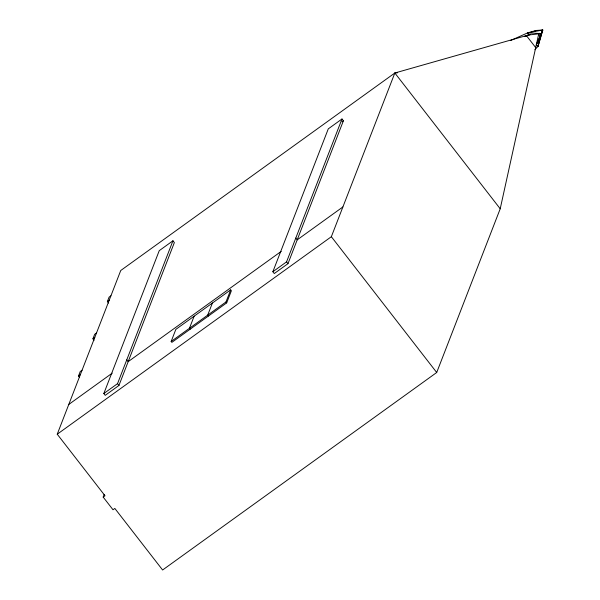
<?xml version="1.0" encoding="UTF-8"?>
<svg xmlns="http://www.w3.org/2000/svg" width="600" height="600" viewBox="0 0 600 600"><rect width="100%" height="100%" fill="white"/><g stroke="black" fill="none" stroke-linecap="round" stroke-linejoin="round"><path stroke-width="0.9" d="M104.183 494.498L103.177 497.085L113.01 509.76L114.84 508.44L162.608 570L436.71 372.495L500.213 208.785L538.582 34.53L539.775 33.233M534.9 49.755L538.005 46.32L539.355 40.193M541.32 33.345L536.273 45.037L538.005 46.32L542.76 30L536.16 30.457L527.58 32.895L510.495 40.59M538.005 46.32L542.76 30L527.58 32.895L528.495 35.01L541.388 33.54L536.273 45.037M79.642 377.46L78.502 375.998L80.235 371.528L82.065 370.215M94.073 340.252L92.94 338.79L94.665 334.32L96.495 333.007M108.517 303.06L107.37 301.582L109.102 297.12L110.925 295.8M103.177 497.085L105.007 495.765L57.24 434.205L120.743 270.502L394.845 72.998L530.213 34.523M103.83 393.525L159.248 250.657L172.95 240.78L174.36 242.587L118.942 385.463L105.233 395.34L103.83 393.525L117.532 383.655L172.95 240.78M171.157 341.468L175.86 329.362L230.678 289.86L231.382 290.767L226.688 302.873L171.863 342.368L171.157 341.468L225.983 301.965L230.678 289.86M194.13 316.192L189.435 328.298L190.14 329.205M212.407 303.022L207.705 315.127L208.41 316.035M272.865 271.733L328.282 128.858L341.985 118.988L343.388 120.795L287.97 263.67L274.267 273.54L272.865 271.733L286.567 261.855L341.985 118.988M57.24 434.205L331.35 236.708L394.845 72.998L397.612 72.773M540.668 34.987L542.76 30L542.04 31.672M341.947 121.837L343.388 120.795M107.37 301.582L109.192 300.263M92.94 338.79L94.762 337.47M78.502 375.998L80.332 374.678M68.79 404.445L112.222 373.147M281.228 251.37L128.175 361.65L126.773 359.843M342.892 206.94L297.21 239.858L295.808 238.042M533.64 31.598L536.16 30.457M524.692 36.375L526.395 35.61L535.702 47.602M525.93 36.165L530.175 34.425M527.58 32.895L541.388 33.54M538.582 34.53L540.315 35.82M394.845 72.998L500.213 208.785M331.35 236.708L436.71 372.495M286.567 261.855L287.97 263.67M225.983 301.965L226.688 302.873M117.532 383.655L118.942 385.463"/></g></svg>
